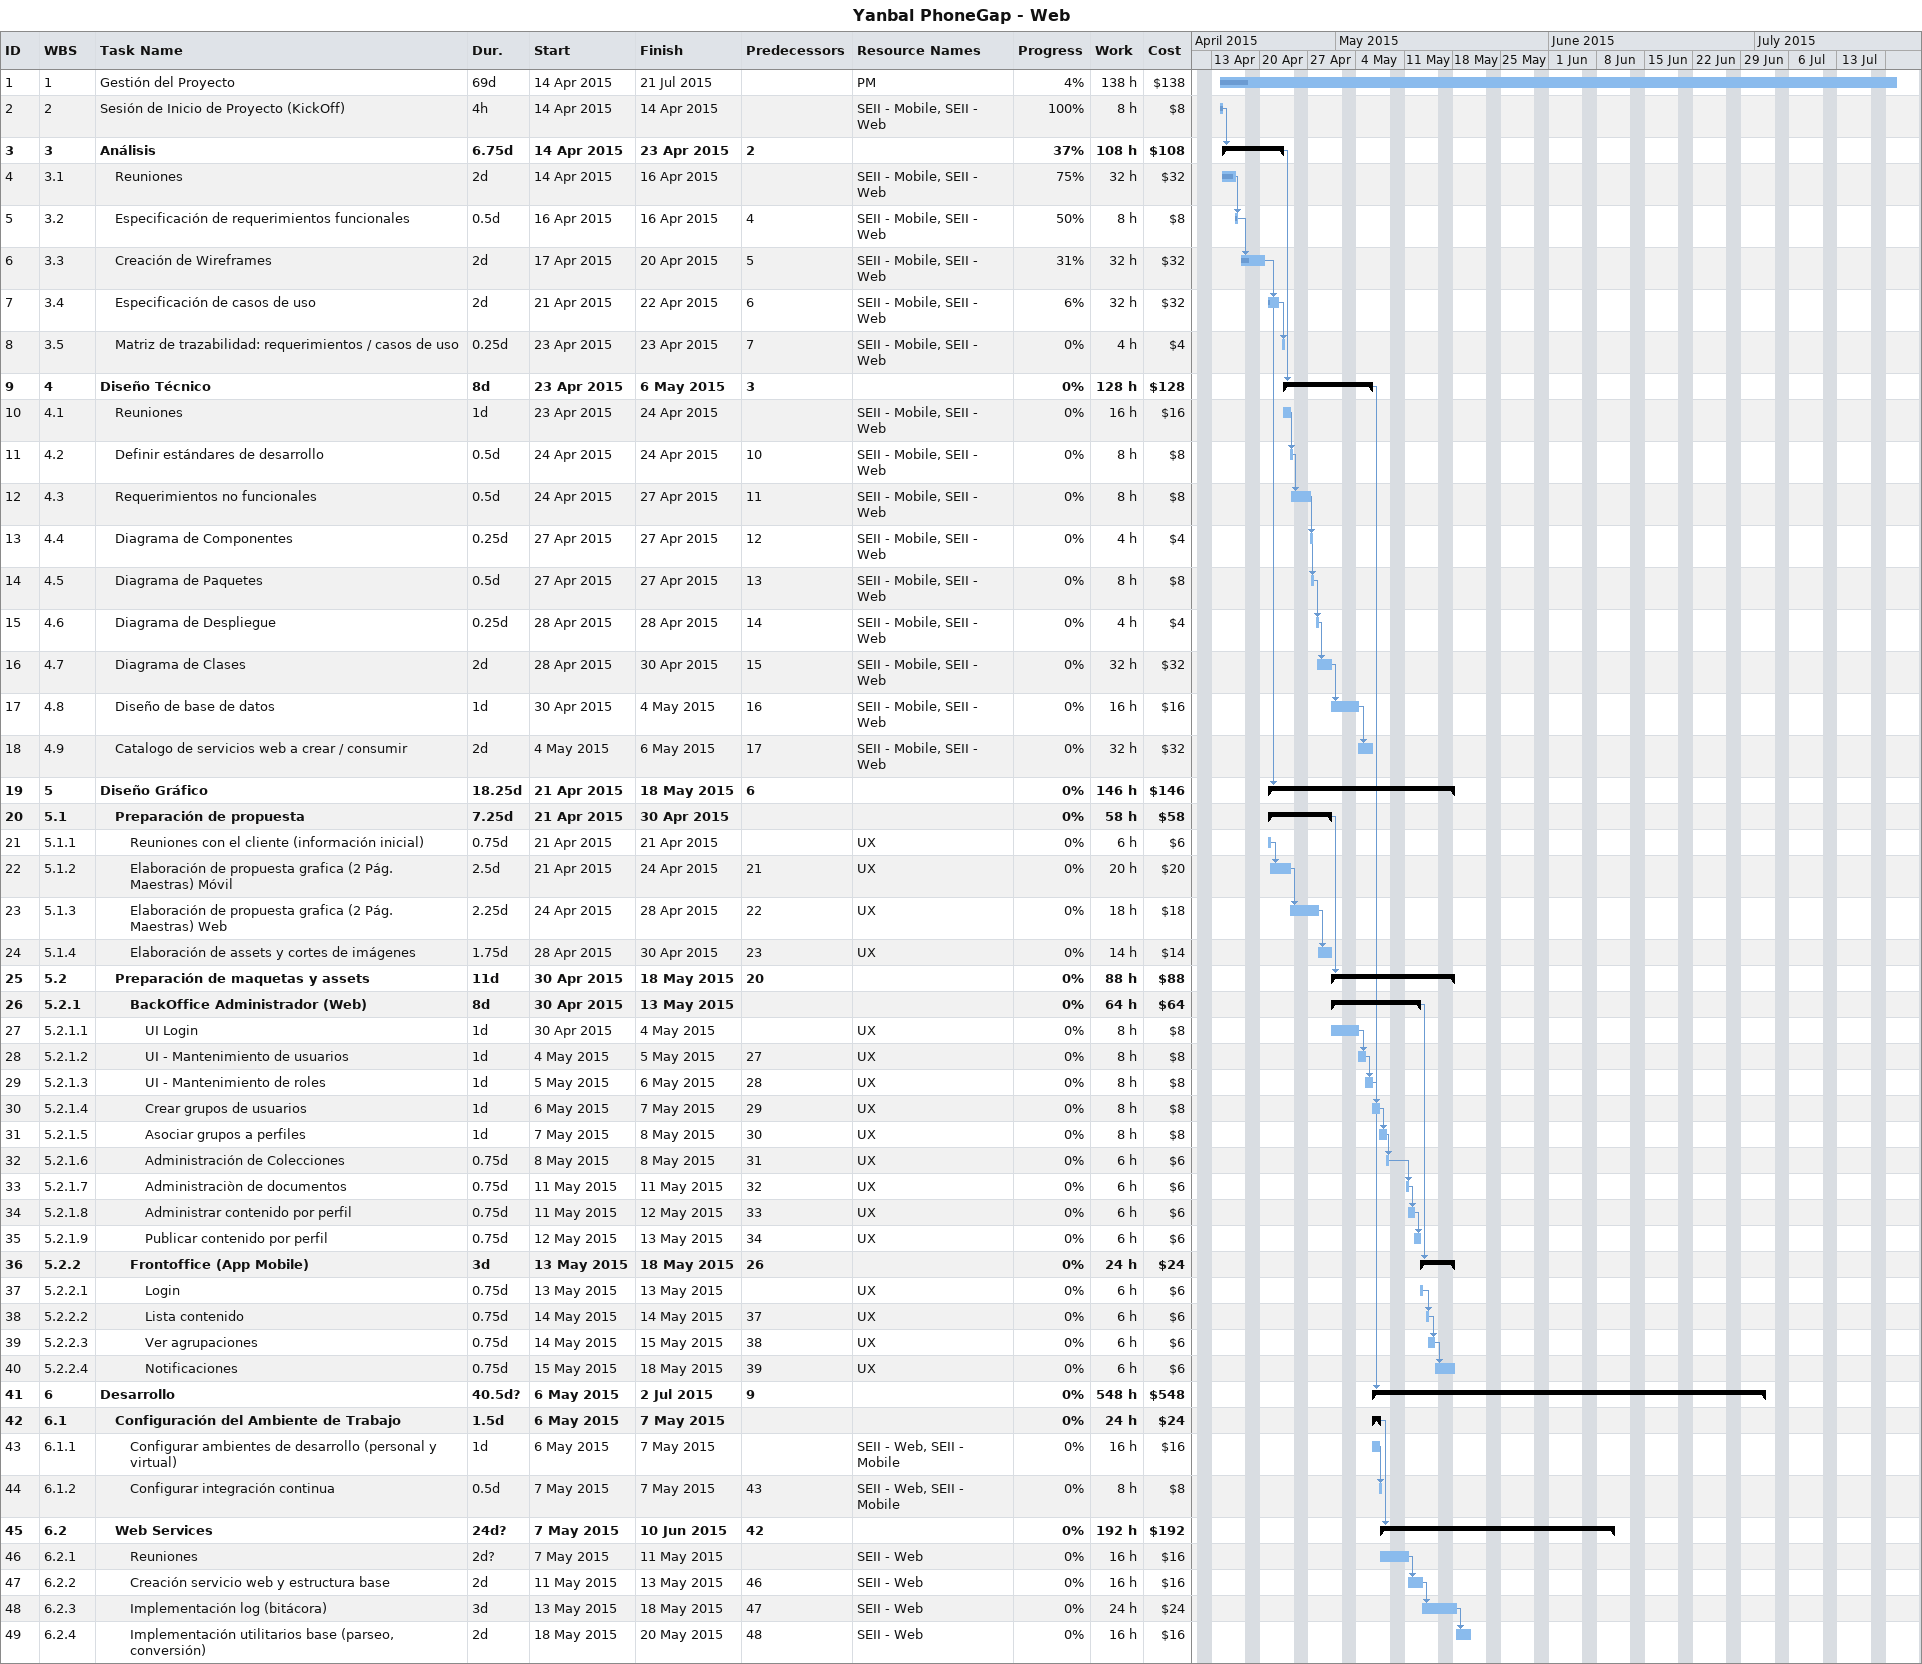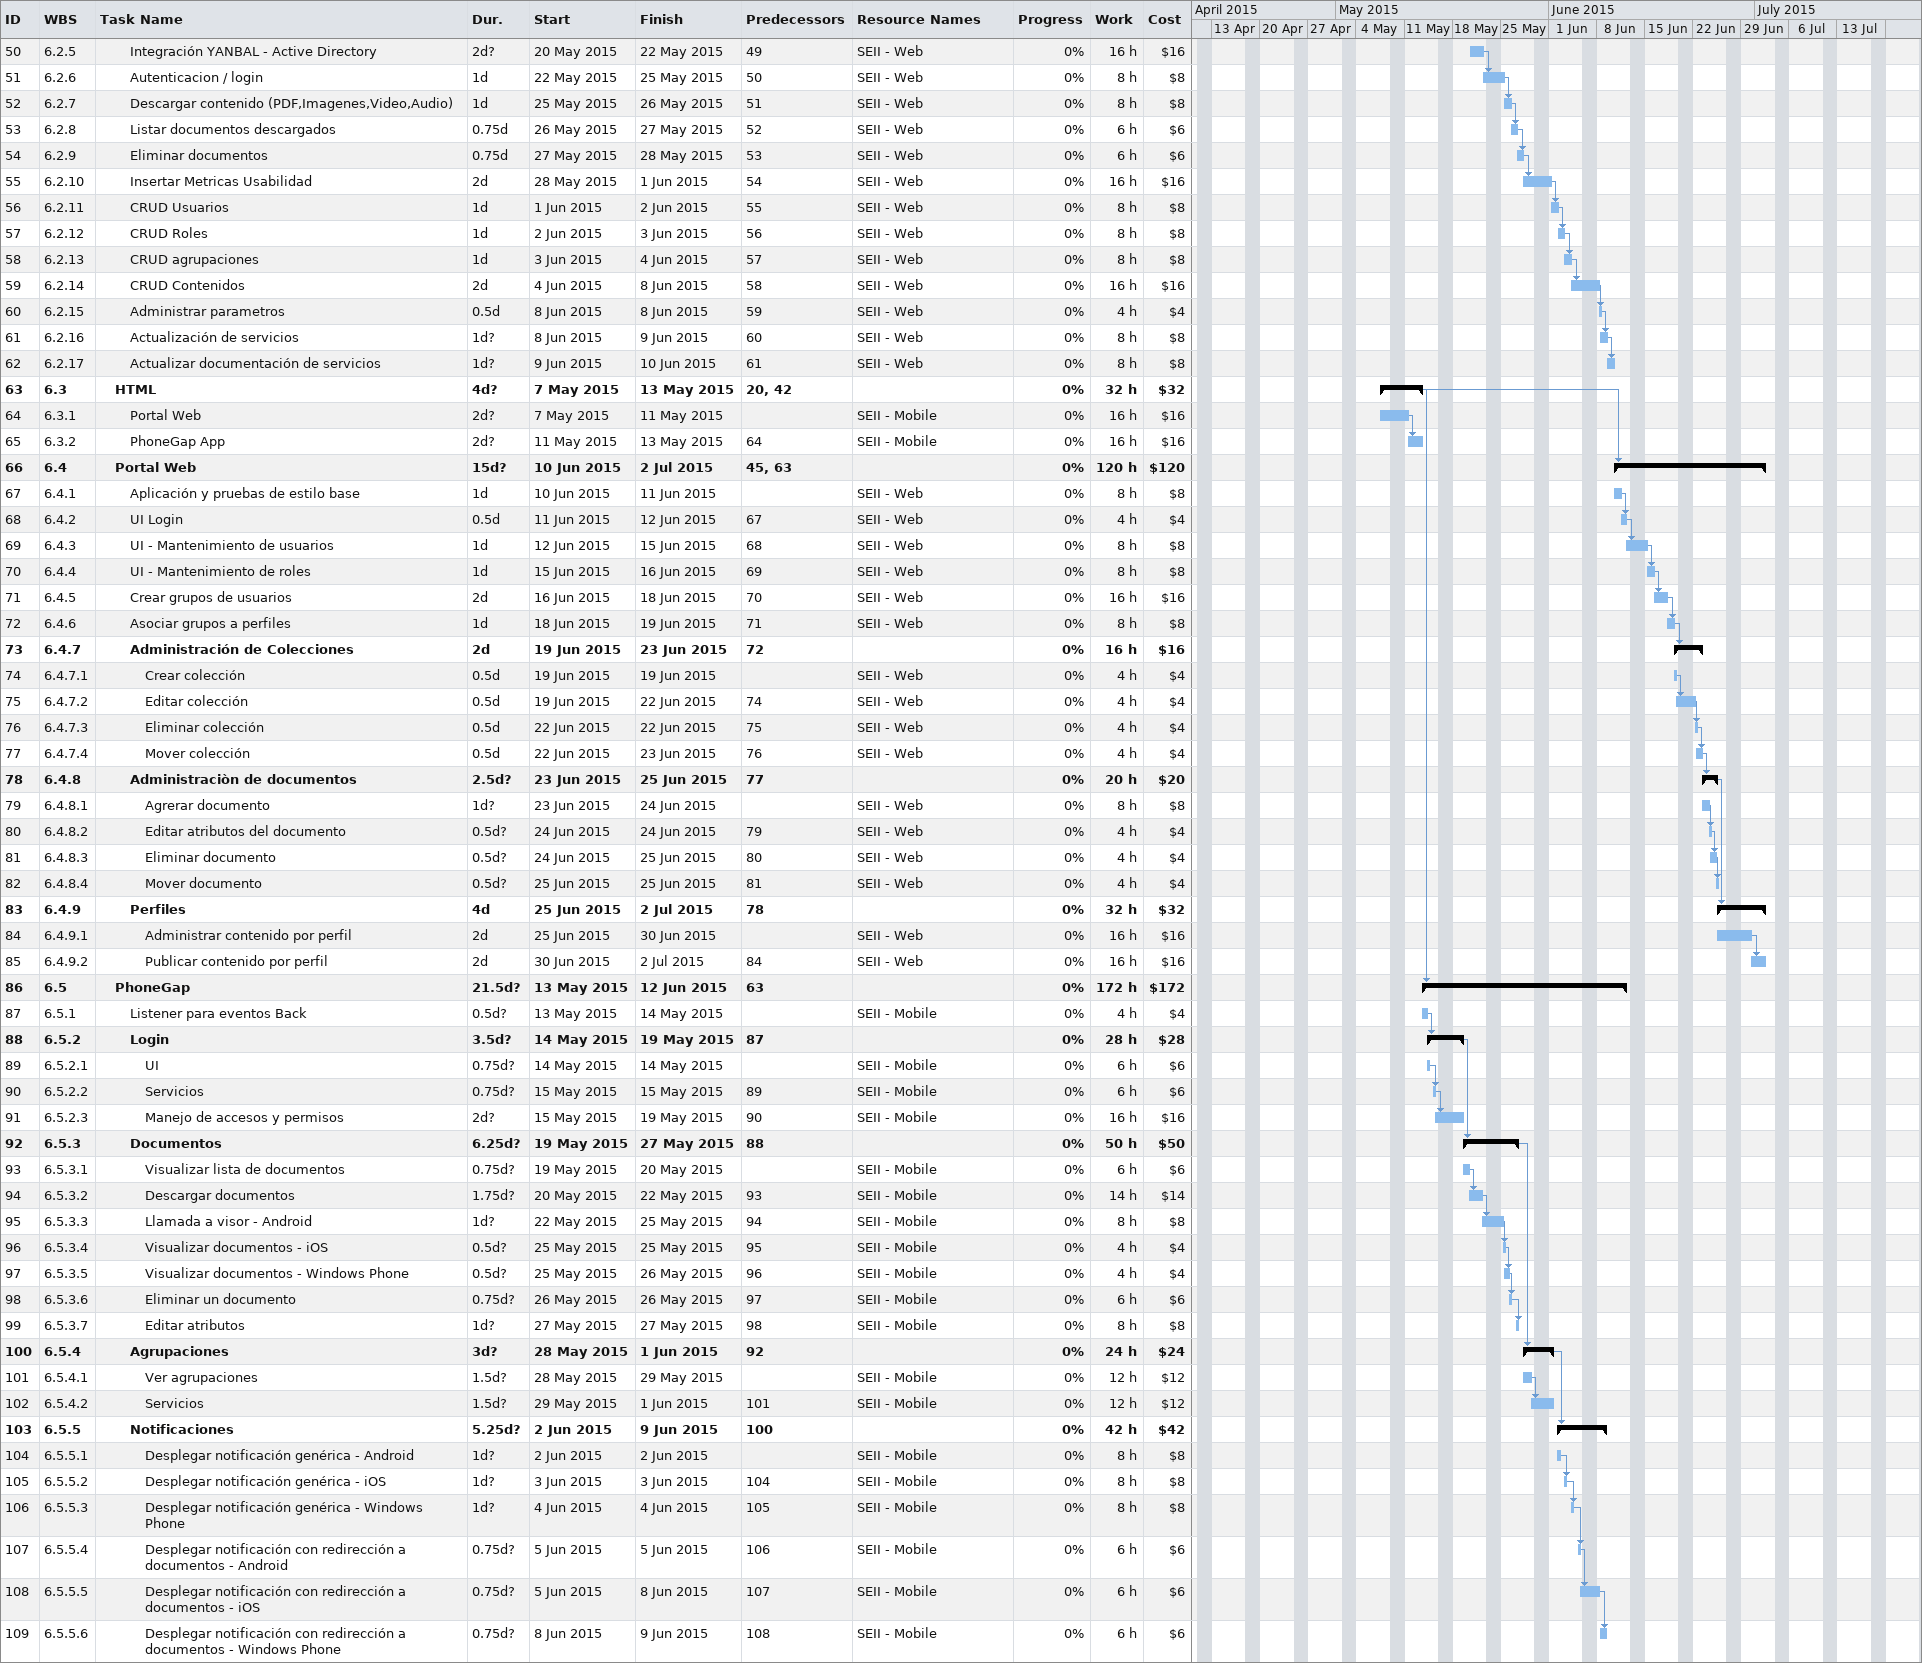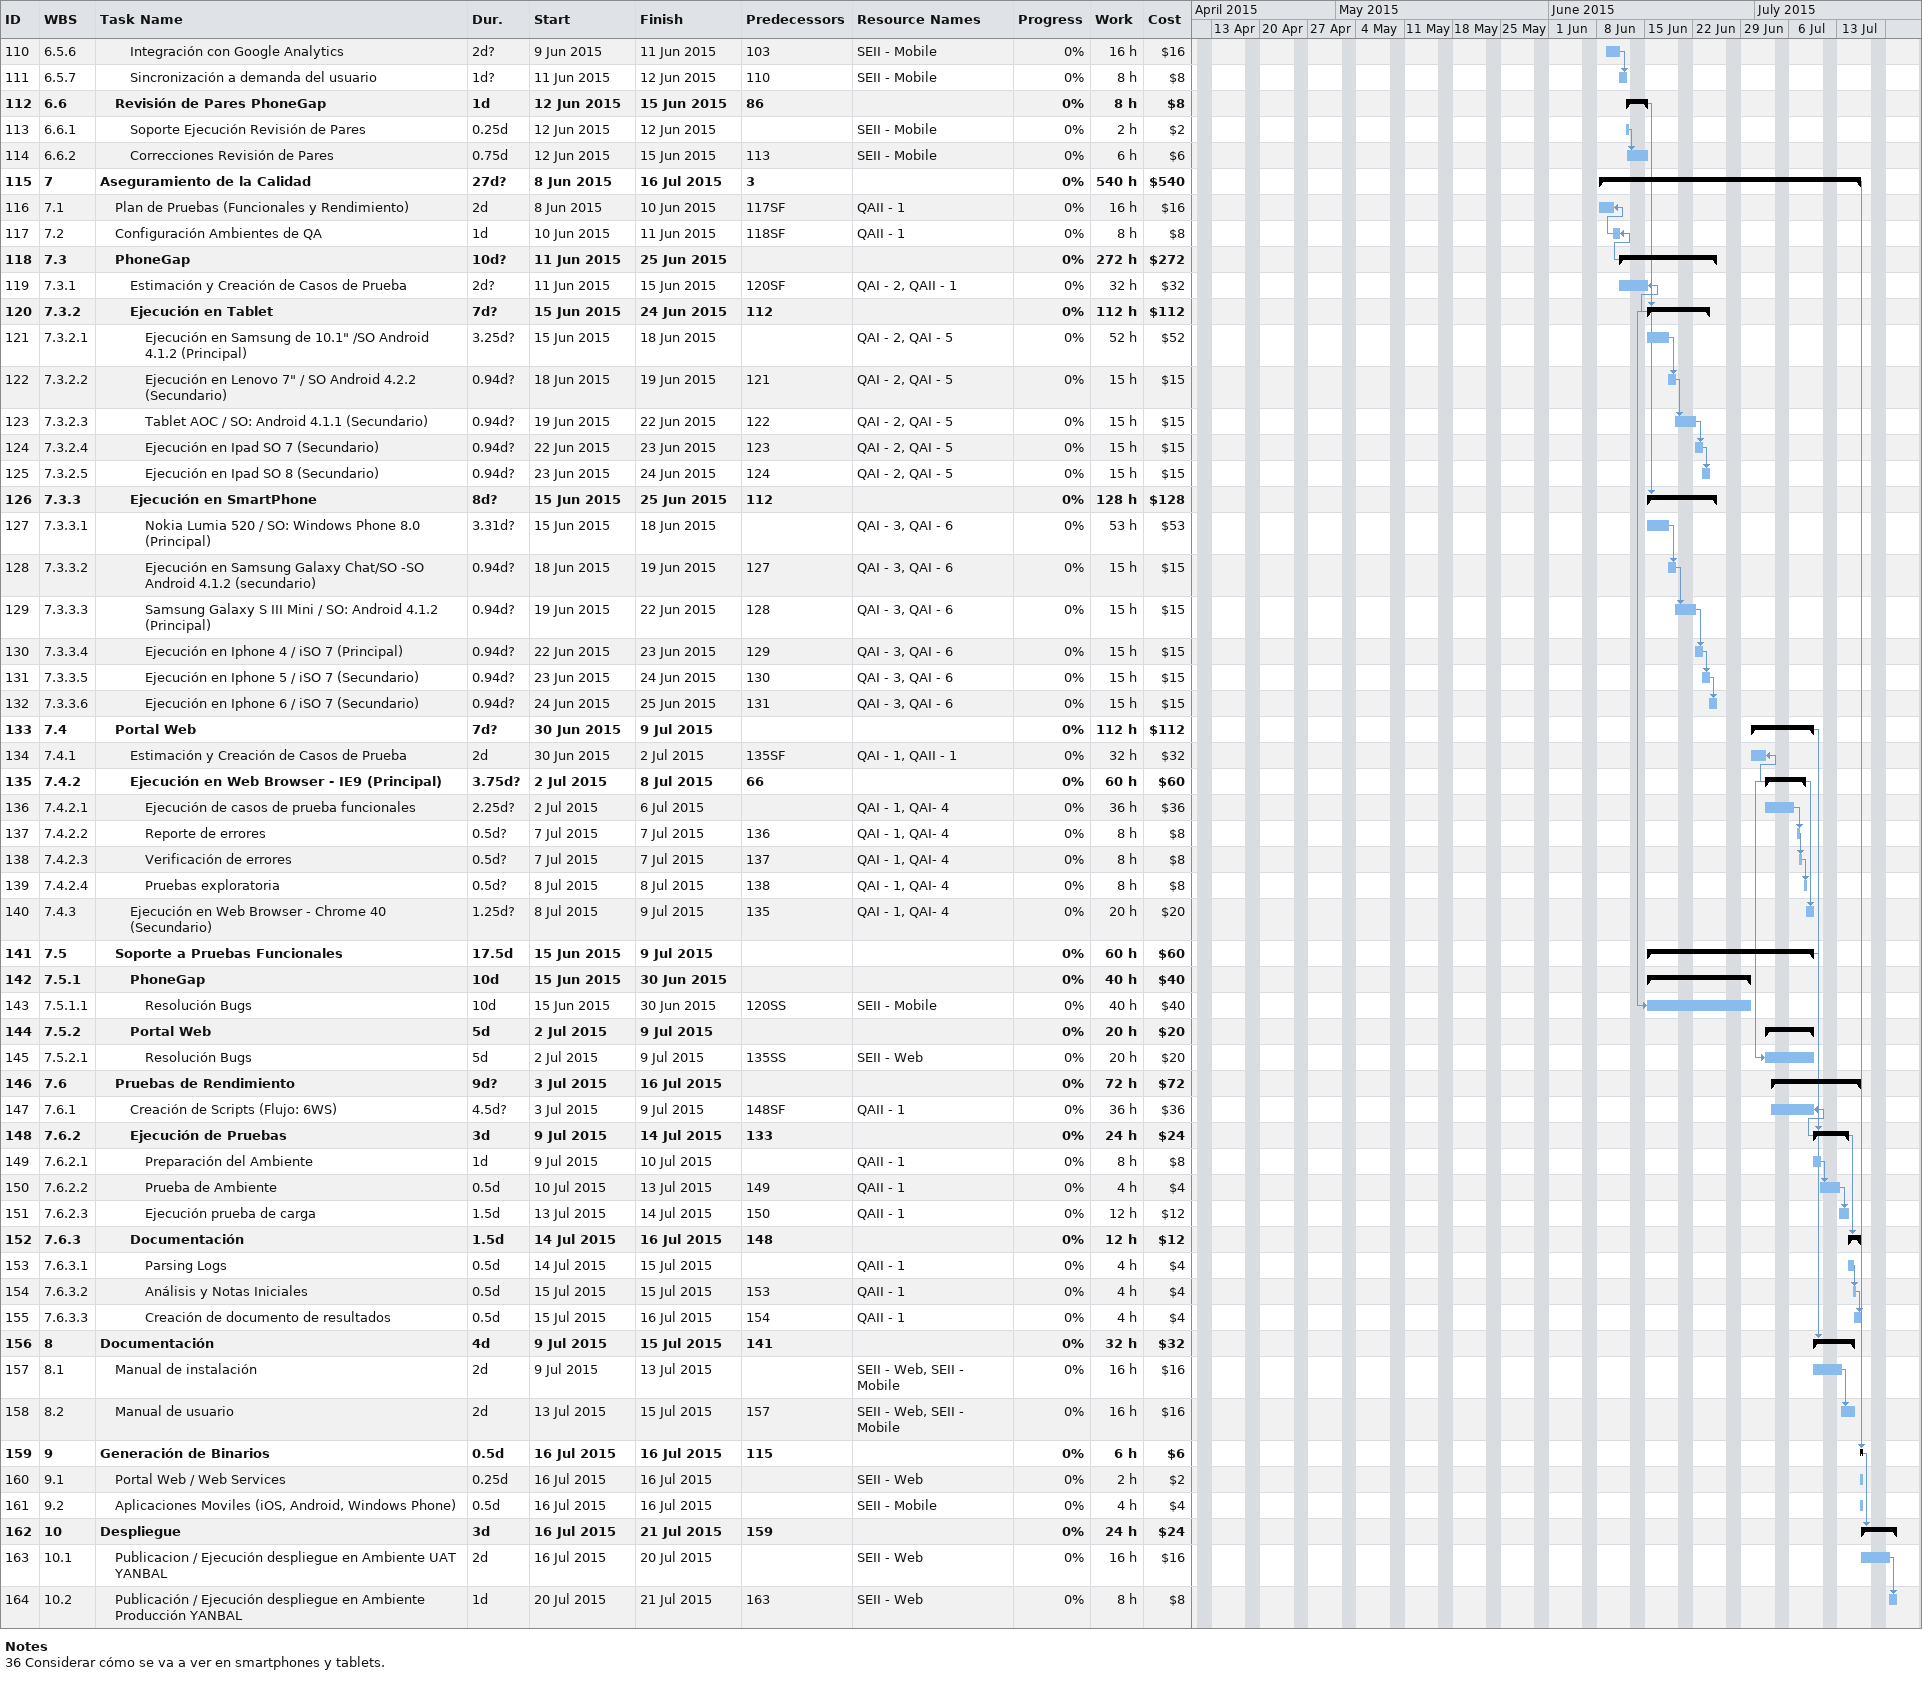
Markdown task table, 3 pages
Yanbal PhoneGap - Web

| ID | WBS | Task | Duration | Start | Finish | Predecessors | Resources | % complete | Work (h) | Cost ($) |
|---|---|---|---|---|---|---|---|---|---|---|
| 1 | 1 | Gestión del Proyecto | 69d | 2015-04-14 | 2015-07-21 |  | PM | 4 | 138 | 138 |
| 2 | 2 | Sesión de Inicio de Proyecto (KickOff) | 4h | 2015-04-14 | 2015-04-14 |  | SEII - Mobile, SEII - Web | 100 | 8 | 8 |
| 3 | 3 | **Análisis** | 6.75d | 2015-04-14 | 2015-04-23 | 2 |  | 37 | 108 | 108 |
| 4 | 3.1 | Reuniones | 2d | 2015-04-14 | 2015-04-16 |  | SEII - Mobile, SEII - Web | 75 | 32 | 32 |
| 5 | 3.2 | Especificación de requerimientos funcionales | 0.5d | 2015-04-16 | 2015-04-16 | 4 | SEII - Mobile, SEII - Web | 50 | 8 | 8 |
| 6 | 3.3 | Creación de Wireframes | 2d | 2015-04-17 | 2015-04-20 | 5 | SEII - Mobile, SEII - Web | 31 | 32 | 32 |
| 7 | 3.4 | Especificación de casos de uso | 2d | 2015-04-21 | 2015-04-22 | 6 | SEII - Mobile, SEII - Web | 6 | 32 | 32 |
| 8 | 3.5 | Matriz de trazabilidad: requerimientos / casos de uso | 0.25d | 2015-04-23 | 2015-04-23 | 7 | SEII - Mobile, SEII - Web | 0 | 4 | 4 |
| 9 | 4 | **Diseño Técnico** | 8d | 2015-04-23 | 2015-05-06 | 3 |  | 0 | 128 | 128 |
| 10 | 4.1 | Reuniones | 1d | 2015-04-23 | 2015-04-24 |  | SEII - Mobile, SEII - Web | 0 | 16 | 16 |
| 11 | 4.2 | Definir estándares de desarrollo | 0.5d | 2015-04-24 | 2015-04-24 | 10 | SEII - Mobile, SEII - Web | 0 | 8 | 8 |
| 12 | 4.3 | Requerimientos no funcionales | 0.5d | 2015-04-24 | 2015-04-27 | 11 | SEII - Mobile, SEII - Web | 0 | 8 | 8 |
| 13 | 4.4 | Diagrama de Componentes | 0.25d | 2015-04-27 | 2015-04-27 | 12 | SEII - Mobile, SEII - Web | 0 | 4 | 4 |
| 14 | 4.5 | Diagrama de Paquetes | 0.5d | 2015-04-27 | 2015-04-27 | 13 | SEII - Mobile, SEII - Web | 0 | 8 | 8 |
| 15 | 4.6 | Diagrama de Despliegue | 0.25d | 2015-04-28 | 2015-04-28 | 14 | SEII - Mobile, SEII - Web | 0 | 4 | 4 |
| 16 | 4.7 | Diagrama de Clases | 2d | 2015-04-28 | 2015-04-30 | 15 | SEII - Mobile, SEII - Web | 0 | 32 | 32 |
| 17 | 4.8 | Diseño de base de datos | 1d | 2015-04-30 | 2015-05-04 | 16 | SEII - Mobile, SEII - Web | 0 | 16 | 16 |
| 18 | 4.9 | Catalogo de servicios web a crear / consumir | 2d | 2015-05-04 | 2015-05-06 | 17 | SEII - Mobile, SEII - Web | 0 | 32 | 32 |
| 19 | 5 | **Diseño Gráfico** | 18.25d | 2015-04-21 | 2015-05-18 | 6 |  | 0 | 146 | 146 |
| 20 | 5.1 | **Preparación de propuesta** | 7.25d | 2015-04-21 | 2015-04-30 |  |  | 0 | 58 | 58 |
| 21 | 5.1.1 | Reuniones con el cliente (información inicial) | 0.75d | 2015-04-21 | 2015-04-21 |  | UX | 0 | 6 | 6 |
| 22 | 5.1.2 | Elaboración de propuesta grafica (2 Pág. Maestras) Móvil | 2.5d | 2015-04-21 | 2015-04-24 | 21 | UX | 0 | 20 | 20 |
| 23 | 5.1.3 | Elaboración de propuesta grafica (2 Pág. Maestras) Web | 2.25d | 2015-04-24 | 2015-04-28 | 22 | UX | 0 | 18 | 18 |
| 24 | 5.1.4 | Elaboración de assets y cortes de imágenes | 1.75d | 2015-04-28 | 2015-04-30 | 23 | UX | 0 | 14 | 14 |
| 25 | 5.2 | **Preparación de maquetas y assets** | 11d | 2015-04-30 | 2015-05-18 | 20 |  | 0 | 88 | 88 |
| 26 | 5.2.1 | **BackOffice Administrador (Web)** | 8d | 2015-04-30 | 2015-05-13 |  |  | 0 | 64 | 64 |
| 27 | 5.2.1.1 | UI Login | 1d | 2015-04-30 | 2015-05-04 |  | UX | 0 | 8 | 8 |
| 28 | 5.2.1.2 | UI - Mantenimiento de usuarios | 1d | 2015-05-04 | 2015-05-05 | 27 | UX | 0 | 8 | 8 |
| 29 | 5.2.1.3 | UI - Mantenimiento de roles | 1d | 2015-05-05 | 2015-05-06 | 28 | UX | 0 | 8 | 8 |
| 30 | 5.2.1.4 | Crear grupos de usuarios | 1d | 2015-05-06 | 2015-05-07 | 29 | UX | 0 | 8 | 8 |
| 31 | 5.2.1.5 | Asociar grupos a perfiles | 1d | 2015-05-07 | 2015-05-08 | 30 | UX | 0 | 8 | 8 |
| 32 | 5.2.1.6 | Administración de Colecciones | 0.75d | 2015-05-08 | 2015-05-08 | 31 | UX | 0 | 6 | 6 |
| 33 | 5.2.1.7 | Administraciòn de documentos | 0.75d | 2015-05-11 | 2015-05-11 | 32 | UX | 0 | 6 | 6 |
| 34 | 5.2.1.8 | Administrar contenido por perfil | 0.75d | 2015-05-11 | 2015-05-12 | 33 | UX | 0 | 6 | 6 |
| 35 | 5.2.1.9 | Publicar contenido por perfil | 0.75d | 2015-05-12 | 2015-05-13 | 34 | UX | 0 | 6 | 6 |
| 36 | 5.2.2 | **Frontoffice (App Mobile)** | 3d | 2015-05-13 | 2015-05-18 | 26 |  | 0 | 24 | 24 |
| 37 | 5.2.2.1 | Login | 0.75d | 2015-05-13 | 2015-05-13 |  | UX | 0 | 6 | 6 |
| 38 | 5.2.2.2 | Lista contenido | 0.75d | 2015-05-14 | 2015-05-14 | 37 | UX | 0 | 6 | 6 |
| 39 | 5.2.2.3 | Ver agrupaciones | 0.75d | 2015-05-14 | 2015-05-15 | 38 | UX | 0 | 6 | 6 |
| 40 | 5.2.2.4 | Notificaciones | 0.75d | 2015-05-15 | 2015-05-18 | 39 | UX | 0 | 6 | 6 |
| 41 | 6 | **Desarrollo** | 40.5d? | 2015-05-06 | 2015-07-02 | 9 |  | 0 | 548 | 548 |
| 42 | 6.1 | **Configuración del Ambiente de Trabajo** | 1.5d | 2015-05-06 | 2015-05-07 |  |  | 0 | 24 | 24 |
| 43 | 6.1.1 | Configurar ambientes de desarrollo (personal y virtual) | 1d | 2015-05-06 | 2015-05-07 |  | SEII - Web, SEII - Mobile | 0 | 16 | 16 |
| 44 | 6.1.2 | Configurar integración continua | 0.5d | 2015-05-07 | 2015-05-07 | 43 | SEII - Web, SEII - Mobile | 0 | 8 | 8 |
| 45 | 6.2 | **Web Services** | 24d? | 2015-05-07 | 2015-06-10 | 42 |  | 0 | 192 | 192 |
| 46 | 6.2.1 | Reuniones | 2d? | 2015-05-07 | 2015-05-11 |  | SEII - Web | 0 | 16 | 16 |
| 47 | 6.2.2 | Creación servicio web y estructura base | 2d | 2015-05-11 | 2015-05-13 | 46 | SEII - Web | 0 | 16 | 16 |
| 48 | 6.2.3 | Implementación log (bitácora) | 3d | 2015-05-13 | 2015-05-18 | 47 | SEII - Web | 0 | 24 | 24 |
| 49 | 6.2.4 | Implementación utilitarios base (parseo, conversión) | 2d | 2015-05-18 | 2015-05-20 | 48 | SEII - Web | 0 | 16 | 16 |
| 50 | 6.2.5 | Integración YANBAL - Active Directory | 2d? | 2015-05-20 | 2015-05-22 | 49 | SEII - Web | 0 | 16 | 16 |
| 51 | 6.2.6 | Autenticacion / login | 1d | 2015-05-22 | 2015-05-25 | 50 | SEII - Web | 0 | 8 | 8 |
| 52 | 6.2.7 | Descargar contenido (PDF,Imagenes,Video,Audio) | 1d | 2015-05-25 | 2015-05-26 | 51 | SEII - Web | 0 | 8 | 8 |
| 53 | 6.2.8 | Listar documentos descargados | 0.75d | 2015-05-26 | 2015-05-27 | 52 | SEII - Web | 0 | 6 | 6 |
| 54 | 6.2.9 | Eliminar documentos | 0.75d | 2015-05-27 | 2015-05-28 | 53 | SEII - Web | 0 | 6 | 6 |
| 55 | 6.2.10 | Insertar Metricas Usabilidad | 2d | 2015-05-28 | 2015-06-01 | 54 | SEII - Web | 0 | 16 | 16 |
| 56 | 6.2.11 | CRUD Usuarios | 1d | 2015-06-01 | 2015-06-02 | 55 | SEII - Web | 0 | 8 | 8 |
| 57 | 6.2.12 | CRUD Roles | 1d | 2015-06-02 | 2015-06-03 | 56 | SEII - Web | 0 | 8 | 8 |
| 58 | 6.2.13 | CRUD agrupaciones | 1d | 2015-06-03 | 2015-06-04 | 57 | SEII - Web | 0 | 8 | 8 |
| 59 | 6.2.14 | CRUD Contenidos | 2d | 2015-06-04 | 2015-06-08 | 58 | SEII - Web | 0 | 16 | 16 |
| 60 | 6.2.15 | Administrar parametros | 0.5d | 2015-06-08 | 2015-06-08 | 59 | SEII - Web | 0 | 4 | 4 |
| 61 | 6.2.16 | Actualización de servicios | 1d? | 2015-06-08 | 2015-06-09 | 60 | SEII - Web | 0 | 8 | 8 |
| 62 | 6.2.17 | Actualizar documentación de servicios | 1d? | 2015-06-09 | 2015-06-10 | 61 | SEII - Web | 0 | 8 | 8 |
| 63 | 6.3 | **HTML** | 4d? | 2015-05-07 | 2015-05-13 | 20, 42 |  | 0 | 32 | 32 |
| 64 | 6.3.1 | Portal Web | 2d? | 2015-05-07 | 2015-05-11 |  | SEII - Mobile | 0 | 16 | 16 |
| 65 | 6.3.2 | PhoneGap App | 2d? | 2015-05-11 | 2015-05-13 | 64 | SEII - Mobile | 0 | 16 | 16 |
| 66 | 6.4 | **Portal Web** | 15d? | 2015-06-10 | 2015-07-02 | 45, 63 |  | 0 | 120 | 120 |
| 67 | 6.4.1 | Aplicación y pruebas de estilo base | 1d | 2015-06-10 | 2015-06-11 |  | SEII - Web | 0 | 8 | 8 |
| 68 | 6.4.2 | UI Login | 0.5d | 2015-06-11 | 2015-06-12 | 67 | SEII - Web | 0 | 4 | 4 |
| 69 | 6.4.3 | UI - Mantenimiento de usuarios | 1d | 2015-06-12 | 2015-06-15 | 68 | SEII - Web | 0 | 8 | 8 |
| 70 | 6.4.4 | UI - Mantenimiento de roles | 1d | 2015-06-15 | 2015-06-16 | 69 | SEII - Web | 0 | 8 | 8 |
| 71 | 6.4.5 | Crear grupos de usuarios | 2d | 2015-06-16 | 2015-06-18 | 70 | SEII - Web | 0 | 16 | 16 |
| 72 | 6.4.6 | Asociar grupos a perfiles | 1d | 2015-06-18 | 2015-06-19 | 71 | SEII - Web | 0 | 8 | 8 |
| 73 | 6.4.7 | **Administración de Colecciones** | 2d | 2015-06-19 | 2015-06-23 | 72 |  | 0 | 16 | 16 |
| 74 | 6.4.7.1 | Crear colección | 0.5d | 2015-06-19 | 2015-06-19 |  | SEII - Web | 0 | 4 | 4 |
| 75 | 6.4.7.2 | Editar colección | 0.5d | 2015-06-19 | 2015-06-22 | 74 | SEII - Web | 0 | 4 | 4 |
| 76 | 6.4.7.3 | Eliminar colección | 0.5d | 2015-06-22 | 2015-06-22 | 75 | SEII - Web | 0 | 4 | 4 |
| 77 | 6.4.7.4 | Mover colección | 0.5d | 2015-06-22 | 2015-06-23 | 76 | SEII - Web | 0 | 4 | 4 |
| 78 | 6.4.8 | **Administraciòn de documentos** | 2.5d? | 2015-06-23 | 2015-06-25 | 77 |  | 0 | 20 | 20 |
| 79 | 6.4.8.1 | Agrerar documento | 1d? | 2015-06-23 | 2015-06-24 |  | SEII - Web | 0 | 8 | 8 |
| 80 | 6.4.8.2 | Editar atributos del documento | 0.5d? | 2015-06-24 | 2015-06-24 | 79 | SEII - Web | 0 | 4 | 4 |
| 81 | 6.4.8.3 | Eliminar documento | 0.5d? | 2015-06-24 | 2015-06-25 | 80 | SEII - Web | 0 | 4 | 4 |
| 82 | 6.4.8.4 | Mover documento | 0.5d? | 2015-06-25 | 2015-06-25 | 81 | SEII - Web | 0 | 4 | 4 |
| 83 | 6.4.9 | **Perfiles** | 4d | 2015-06-25 | 2015-07-02 | 78 |  | 0 | 32 | 32 |
| 84 | 6.4.9.1 | Administrar contenido por perfil | 2d | 2015-06-25 | 2015-06-30 |  | SEII - Web | 0 | 16 | 16 |
| 85 | 6.4.9.2 | Publicar contenido por perfil | 2d | 2015-06-30 | 2015-07-02 | 84 | SEII - Web | 0 | 16 | 16 |
| 86 | 6.5 | **PhoneGap** | 21.5d? | 2015-05-13 | 2015-06-12 | 63 |  | 0 | 172 | 172 |
| 87 | 6.5.1 | Listener para eventos Back | 0.5d? | 2015-05-13 | 2015-05-14 |  | SEII - Mobile | 0 | 4 | 4 |
| 88 | 6.5.2 | **Login** | 3.5d? | 2015-05-14 | 2015-05-19 | 87 |  | 0 | 28 | 28 |
| 89 | 6.5.2.1 | UI | 0.75d? | 2015-05-14 | 2015-05-14 |  | SEII - Mobile | 0 | 6 | 6 |
| 90 | 6.5.2.2 | Servicios | 0.75d? | 2015-05-15 | 2015-05-15 | 89 | SEII - Mobile | 0 | 6 | 6 |
| 91 | 6.5.2.3 | Manejo de accesos y permisos | 2d? | 2015-05-15 | 2015-05-19 | 90 | SEII - Mobile | 0 | 16 | 16 |
| 92 | 6.5.3 | **Documentos** | 6.25d? | 2015-05-19 | 2015-05-27 | 88 |  | 0 | 50 | 50 |
| 93 | 6.5.3.1 | Visualizar lista de documentos | 0.75d? | 2015-05-19 | 2015-05-20 |  | SEII - Mobile | 0 | 6 | 6 |
| 94 | 6.5.3.2 | Descargar documentos | 1.75d? | 2015-05-20 | 2015-05-22 | 93 | SEII - Mobile | 0 | 14 | 14 |
| 95 | 6.5.3.3 | Llamada a visor - Android | 1d? | 2015-05-22 | 2015-05-25 | 94 | SEII - Mobile | 0 | 8 | 8 |
| 96 | 6.5.3.4 | Visualizar documentos - iOS | 0.5d? | 2015-05-25 | 2015-05-25 | 95 | SEII - Mobile | 0 | 4 | 4 |
| 97 | 6.5.3.5 | Visualizar documentos - Windows Phone | 0.5d? | 2015-05-25 | 2015-05-26 | 96 | SEII - Mobile | 0 | 4 | 4 |
| 98 | 6.5.3.6 | Eliminar un documento | 0.75d? | 2015-05-26 | 2015-05-26 | 97 | SEII - Mobile | 0 | 6 | 6 |
| 99 | 6.5.3.7 | Editar atributos | 1d? | 2015-05-27 | 2015-05-27 | 98 | SEII - Mobile | 0 | 8 | 8 |
| 100 | 6.5.4 | **Agrupaciones** | 3d? | 2015-05-28 | 2015-06-01 | 92 |  | 0 | 24 | 24 |
| 101 | 6.5.4.1 | Ver agrupaciones | 1.5d? | 2015-05-28 | 2015-05-29 |  | SEII - Mobile | 0 | 12 | 12 |
| 102 | 6.5.4.2 | Servicios | 1.5d? | 2015-05-29 | 2015-06-01 | 101 | SEII - Mobile | 0 | 12 | 12 |
| 103 | 6.5.5 | **Notificaciones** | 5.25d? | 2015-06-02 | 2015-06-09 | 100 |  | 0 | 42 | 42 |
| 104 | 6.5.5.1 | Desplegar notificación genérica - Android | 1d? | 2015-06-02 | 2015-06-02 |  | SEII - Mobile | 0 | 8 | 8 |
| 105 | 6.5.5.2 | Desplegar notificación genérica - iOS | 1d? | 2015-06-03 | 2015-06-03 | 104 | SEII - Mobile | 0 | 8 | 8 |
| 106 | 6.5.5.3 | Desplegar notificación genérica - Windows Phone | 1d? | 2015-06-04 | 2015-06-04 | 105 | SEII - Mobile | 0 | 8 | 8 |
| 107 | 6.5.5.4 | Desplegar notificación con redirección a documentos - Android | 0.75d? | 2015-06-05 | 2015-06-05 | 106 | SEII - Mobile | 0 | 6 | 6 |
| 108 | 6.5.5.5 | Desplegar notificación con redirección a documentos - iOS | 0.75d? | 2015-06-05 | 2015-06-08 | 107 | SEII - Mobile | 0 | 6 | 6 |
| 109 | 6.5.5.6 | Desplegar notificación con redirección a documentos - Windows Phone | 0.75d? | 2015-06-08 | 2015-06-09 | 108 | SEII - Mobile | 0 | 6 | 6 |
| 110 | 6.5.6 | Integración con Google Analytics | 2d? | 2015-06-09 | 2015-06-11 | 103 | SEII - Mobile | 0 | 16 | 16 |
| 111 | 6.5.7 | Sincronización a demanda del usuario | 1d? | 2015-06-11 | 2015-06-12 | 110 | SEII - Mobile | 0 | 8 | 8 |
| 112 | 6.6 | **Revisión de Pares PhoneGap** | 1d | 2015-06-12 | 2015-06-15 | 86 |  | 0 | 8 | 8 |
| 113 | 6.6.1 | Soporte Ejecución Revisión de Pares | 0.25d | 2015-06-12 | 2015-06-12 |  | SEII - Mobile | 0 | 2 | 2 |
| 114 | 6.6.2 | Correcciones Revisión de Pares | 0.75d | 2015-06-12 | 2015-06-15 | 113 | SEII - Mobile | 0 | 6 | 6 |
| 115 | 7 | **Aseguramiento de la Calidad** | 27d? | 2015-06-08 | 2015-07-16 | 3 |  | 0 | 540 | 540 |
| 116 | 7.1 | Plan de Pruebas (Funcionales y Rendimiento) | 2d | 2015-06-08 | 2015-06-10 | 117SF | QAII - 1 | 0 | 16 | 16 |
| 117 | 7.2 | Configuración Ambientes de QA | 1d | 2015-06-10 | 2015-06-11 | 118SF | QAII - 1 | 0 | 8 | 8 |
| 118 | 7.3 | **PhoneGap** | 10d? | 2015-06-11 | 2015-06-25 |  |  | 0 | 272 | 272 |
| 119 | 7.3.1 | Estimación y Creación de Casos de Prueba | 2d? | 2015-06-11 | 2015-06-15 | 120SF | QAI - 2, QAII - 1 | 0 | 32 | 32 |
| 120 | 7.3.2 | **Ejecución en Tablet** | 7d? | 2015-06-15 | 2015-06-24 | 112 |  | 0 | 112 | 112 |
| 121 | 7.3.2.1 | Ejecución en Samsung de 10.1" /SO Android 4.1.2 (Principal) | 3.25d? | 2015-06-15 | 2015-06-18 |  | QAI - 2, QAI - 5 | 0 | 52 | 52 |
| 122 | 7.3.2.2 | Ejecución en Lenovo 7" / SO Android 4.2.2 (Secundario) | 0.94d? | 2015-06-18 | 2015-06-19 | 121 | QAI - 2, QAI - 5 | 0 | 15 | 15 |
| 123 | 7.3.2.3 | Tablet AOC / SO: Android 4.1.1 (Secundario) | 0.94d? | 2015-06-19 | 2015-06-22 | 122 | QAI - 2, QAI - 5 | 0 | 15 | 15 |
| 124 | 7.3.2.4 | Ejecución en Ipad SO 7 (Secundario) | 0.94d? | 2015-06-22 | 2015-06-23 | 123 | QAI - 2, QAI - 5 | 0 | 15 | 15 |
| 125 | 7.3.2.5 | Ejecución en Ipad SO 8 (Secundario) | 0.94d? | 2015-06-23 | 2015-06-24 | 124 | QAI - 2, QAI - 5 | 0 | 15 | 15 |
| 126 | 7.3.3 | **Ejecución en SmartPhone** | 8d? | 2015-06-15 | 2015-06-25 | 112 |  | 0 | 128 | 128 |
| 127 | 7.3.3.1 | Nokia Lumia 520 / SO: Windows Phone 8.0 (Principal) | 3.31d? | 2015-06-15 | 2015-06-18 |  | QAI - 3, QAI - 6 | 0 | 53 | 53 |
| 128 | 7.3.3.2 | Ejecución en Samsung Galaxy Chat/SO -SO Android 4.1.2 (secundario) | 0.94d? | 2015-06-18 | 2015-06-19 | 127 | QAI - 3, QAI - 6 | 0 | 15 | 15 |
| 129 | 7.3.3.3 | Samsung Galaxy S III Mini / SO: Android 4.1.2 (Principal) | 0.94d? | 2015-06-19 | 2015-06-22 | 128 | QAI - 3, QAI - 6 | 0 | 15 | 15 |
| 130 | 7.3.3.4 | Ejecución en Iphone 4 / iSO 7 (Principal) | 0.94d? | 2015-06-22 | 2015-06-23 | 129 | QAI - 3, QAI - 6 | 0 | 15 | 15 |
| 131 | 7.3.3.5 | Ejecución en Iphone 5 / iSO 7 (Secundario) | 0.94d? | 2015-06-23 | 2015-06-24 | 130 | QAI - 3, QAI - 6 | 0 | 15 | 15 |
| 132 | 7.3.3.6 | Ejecución en Iphone 6 / iSO 7 (Secundario) | 0.94d? | 2015-06-24 | 2015-06-25 | 131 | QAI - 3, QAI - 6 | 0 | 15 | 15 |
| 133 | 7.4 | **Portal Web** | 7d? | 2015-06-30 | 2015-07-09 |  |  | 0 | 112 | 112 |
| 134 | 7.4.1 | Estimación y Creación de Casos de Prueba | 2d | 2015-06-30 | 2015-07-02 | 135SF | QAI - 1, QAII - 1 | 0 | 32 | 32 |
| 135 | 7.4.2 | **Ejecución en Web Browser - IE9 (Principal)** | 3.75d? | 2015-07-02 | 2015-07-08 | 66 |  | 0 | 60 | 60 |
| 136 | 7.4.2.1 | Ejecución de casos de prueba funcionales | 2.25d? | 2015-07-02 | 2015-07-06 |  | QAI - 1, QAI- 4 | 0 | 36 | 36 |
| 137 | 7.4.2.2 | Reporte de errores | 0.5d? | 2015-07-07 | 2015-07-07 | 136 | QAI - 1, QAI- 4 | 0 | 8 | 8 |
| 138 | 7.4.2.3 | Verificación de errores | 0.5d? | 2015-07-07 | 2015-07-07 | 137 | QAI - 1, QAI- 4 | 0 | 8 | 8 |
| 139 | 7.4.2.4 | Pruebas exploratoria | 0.5d? | 2015-07-08 | 2015-07-08 | 138 | QAI - 1, QAI- 4 | 0 | 8 | 8 |
| 140 | 7.4.3 | Ejecución en Web Browser - Chrome 40 (Secundario) | 1.25d? | 2015-07-08 | 2015-07-09 | 135 | QAI - 1, QAI- 4 | 0 | 20 | 20 |
| 141 | 7.5 | **Soporte a Pruebas Funcionales** | 17.5d | 2015-06-15 | 2015-07-09 |  |  | 0 | 60 | 60 |
| 142 | 7.5.1 | **PhoneGap** | 10d | 2015-06-15 | 2015-06-30 |  |  | 0 | 40 | 40 |
| 143 | 7.5.1.1 | Resolución Bugs | 10d | 2015-06-15 | 2015-06-30 | 120SS | SEII - Mobile | 0 | 40 | 40 |
| 144 | 7.5.2 | **Portal Web** | 5d | 2015-07-02 | 2015-07-09 |  |  | 0 | 20 | 20 |
| 145 | 7.5.2.1 | Resolución Bugs | 5d | 2015-07-02 | 2015-07-09 | 135SS | SEII - Web | 0 | 20 | 20 |
| 146 | 7.6 | **Pruebas de Rendimiento** | 9d? | 2015-07-03 | 2015-07-16 |  |  | 0 | 72 | 72 |
| 147 | 7.6.1 | Creación de Scripts (Flujo: 6WS) | 4.5d? | 2015-07-03 | 2015-07-09 | 148SF | QAII - 1 | 0 | 36 | 36 |
| 148 | 7.6.2 | **Ejecución de Pruebas** | 3d | 2015-07-09 | 2015-07-14 | 133 |  | 0 | 24 | 24 |
| 149 | 7.6.2.1 | Preparación del Ambiente | 1d | 2015-07-09 | 2015-07-10 |  | QAII - 1 | 0 | 8 | 8 |
| 150 | 7.6.2.2 | Prueba de Ambiente | 0.5d | 2015-07-10 | 2015-07-13 | 149 | QAII - 1 | 0 | 4 | 4 |
| 151 | 7.6.2.3 | Ejecución prueba de carga | 1.5d | 2015-07-13 | 2015-07-14 | 150 | QAII - 1 | 0 | 12 | 12 |
| 152 | 7.6.3 | **Documentación** | 1.5d | 2015-07-14 | 2015-07-16 | 148 |  | 0 | 12 | 12 |
| 153 | 7.6.3.1 | Parsing Logs | 0.5d | 2015-07-14 | 2015-07-15 |  | QAII - 1 | 0 | 4 | 4 |
| 154 | 7.6.3.2 | Análisis y Notas Iniciales | 0.5d | 2015-07-15 | 2015-07-15 | 153 | QAII - 1 | 0 | 4 | 4 |
| 155 | 7.6.3.3 | Creación de documento de resultados | 0.5d | 2015-07-15 | 2015-07-16 | 154 | QAII - 1 | 0 | 4 | 4 |
| 156 | 8 | **Documentación** | 4d | 2015-07-09 | 2015-07-15 | 141 |  | 0 | 32 | 32 |
| 157 | 8.1 | Manual de instalación | 2d | 2015-07-09 | 2015-07-13 |  | SEII - Web, SEII - Mobile | 0 | 16 | 16 |
| 158 | 8.2 | Manual de usuario | 2d | 2015-07-13 | 2015-07-15 | 157 | SEII - Web, SEII - Mobile | 0 | 16 | 16 |
| 159 | 9 | **Generación de Binarios** | 0.5d | 2015-07-16 | 2015-07-16 | 115 |  | 0 | 6 | 6 |
| 160 | 9.1 | Portal Web / Web Services | 0.25d | 2015-07-16 | 2015-07-16 |  | SEII - Web | 0 | 2 | 2 |
| 161 | 9.2 | Aplicaciones Moviles (iOS, Android, Windows Phone) | 0.5d | 2015-07-16 | 2015-07-16 |  | SEII - Mobile | 0 | 4 | 4 |
| 162 | 10 | **Despliegue** | 3d | 2015-07-16 | 2015-07-21 | 159 |  | 0 | 24 | 24 |
| 163 | 10.1 | Publicacion / Ejecución despliegue en Ambiente UAT YANBAL | 2d | 2015-07-16 | 2015-07-20 |  | SEII - Web | 0 | 16 | 16 |
| 164 | 10.2 | Publicación / Ejecución despliegue en Ambiente Producción YANBAL | 1d | 2015-07-20 | 2015-07-21 | 163 | SEII - Web | 0 | 8 | 8 |

Notes
- 36: Considerar cómo se va a ver en smartphones y tablets.
